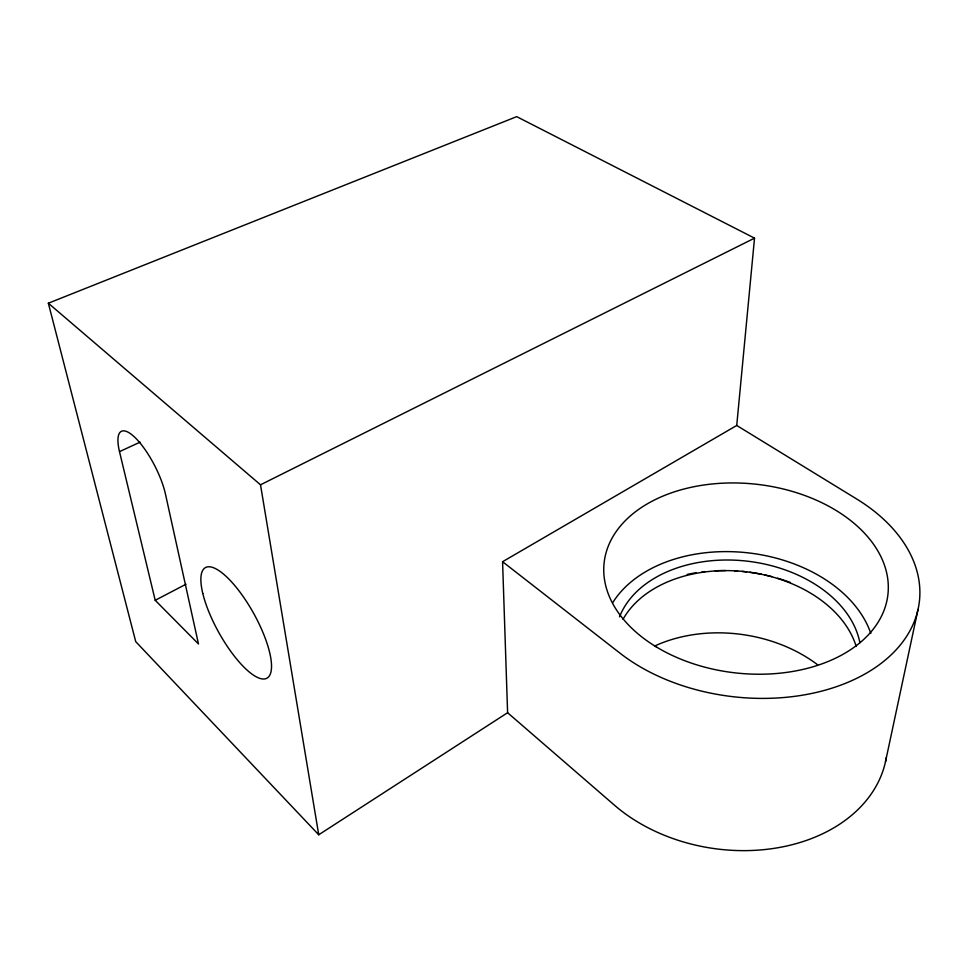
<?xml version="1.0" encoding="UTF-8"?>
<svg xmlns="http://www.w3.org/2000/svg" width="967" height="967" viewBox="0 0 967 967"><rect width="100%" height="100%" fill="white"/><g stroke="black" fill="none" stroke-linecap="round" stroke-linejoin="round"><path stroke-width="1.45" d="M736.733 425.468L754.526 238.148L516.704 116.644L48.35 303.215L135.718 641.629L318.735 834.775L507.602 712.715L502.574 561.718L736.733 425.468L856.629 498.972A173.867 115.689 6.4 0 1 872.983 669.116A173.867 115.689 6.4 0 1 620.077 653.233L502.574 561.718M885.482 761.778L918.021 609.452M155.204 600.302L198.477 643.962L165.454 494.077A45.908 13.985 62.8 0 0 134.147 436.697A45.908 13.985 62.8 0 0 119.497 451.649L155.204 600.302L186.015 584.213M48.35 303.215L260.51 484.805L754.526 238.148M119.497 451.649L140.058 442.149M507.602 712.715L614.48 805.221A158.431 116.995 8.3 0 0 778.411 847.648A158.431 116.995 8.3 0 0 886.34 757.415M260.51 484.805L318.735 834.775M654.804 645.956A130.134 96.011 8.2 0 1 817.635 664.788M687.186 574.422A135.356 95.781 7.4 0 1 696.107 572.754M701.969 571.92A135.356 95.781 7.4 0 1 704.87 571.594M715.217 570.784A135.356 95.781 7.4 0 1 725.673 570.578M734.618 570.856A135.356 95.781 7.4 0 1 737.603 571.038M742.112 571.412A135.356 95.781 7.4 0 1 746.633 571.896M749.643 572.283A135.356 95.781 7.4 0 1 761.573 574.277M764.498 574.894A135.356 95.781 7.4 0 1 771.787 576.622M777.589 578.23A135.356 95.781 7.4 0 1 790.365 582.497M612.691 602.707A136.963 95.648 7.1 0 1 749.062 552.967A136.963 95.648 7.1 0 1 870.82 633.397M619.533 616.861A123.329 86.099 7.1 0 1 745.871 561.017A123.329 86.099 7.1 0 1 859.881 642.741M623.026 619.327A122.531 86.172 7.3 0 1 746.028 571.775A122.531 86.172 7.3 0 1 856.194 646.452M656.013 646.73A142.778 94.899 6.4 0 0 886.473 602.61A142.778 94.899 6.4 0 0 695.624 486.389A142.778 94.899 6.4 0 0 656.013 646.73M202.792 593.46A63.29 19.884 60.9 0 0 262.939 678.991A63.29 19.884 60.9 0 0 242.959 596.24A63.29 19.884 60.9 0 0 202.792 593.46"/></g></svg>
